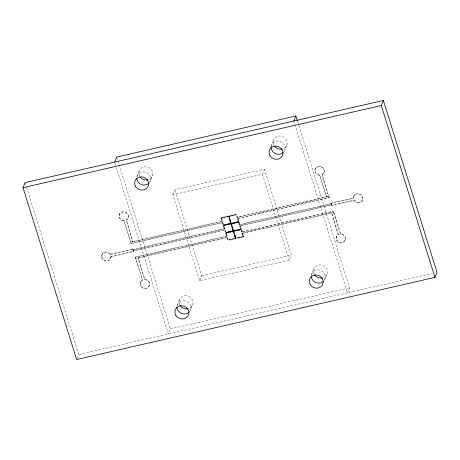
<?xml version="1.0" encoding="UTF-8"?>
<svg xmlns="http://www.w3.org/2000/svg" width="460" height="460" viewBox="0 0 460 460"><rect width="100%" height="100%" fill="white"/><g stroke="black" fill="none" stroke-linecap="round" stroke-linejoin="round"><path stroke-width="0.34" stroke-dasharray="2.3 1.72" d="M101.695 255.38L101.832 255.047M102.126 254.328L102.264 253.989M119.134 215.148L119.272 214.814M119.565 214.095L119.703 213.756M136.792 176.858L139.65 169.93M130.985 243.645L131.123 243.311L222.933 222.261L222.795 222.594L130.985 243.645L123.959 220.489A4.726 4.364 22.4 0 1 119.381 214.446A4.726 4.364 22.4 0 1 126.718 212.767A4.726 4.364 22.4 0 1 126.276 219.955L132.848 241.931L126.276 219.955M110.222 254.535L110.36 254.202L132.917 249.067L133.59 251.217L133.452 251.551L110.917 256.76A4.726 4.364 22.4 0 1 104.771 260.745A4.726 4.364 22.4 0 1 102.574 253.707A4.726 4.364 22.4 0 1 110.222 254.535L132.779 249.406L132.917 249.067M110.917 256.76L111.055 256.421L133.59 251.217M110.36 258.951L110.498 258.618M110.791 257.899L110.929 257.56M127.799 218.718L127.937 218.385M128.231 217.666L128.369 217.333M77.153 358.265L78.712 354.487L26.358 186.731M149.402 183.16L152.645 175.289M135.274 257.404L135.412 257.065L227.228 236.014L227.09 236.354L135.274 257.404L142.364 280.243A4.726 4.364 22.4 0 0 141.916 287.437A4.726 4.364 22.4 0 0 149.253 285.752A4.726 4.364 22.4 0 0 144.681 279.714L138.029 257.755L144.82 279.375A4.726 4.364 22.4 0 1 149.391 285.418A4.726 4.364 22.4 0 1 142.054 287.097A4.726 4.364 22.4 0 1 142.502 279.91L135.412 257.065M172.845 194.781L174.921 189.744L264.494 169.211L291.306 255.139L289.231 260.176L199.663 280.715L172.845 194.781L262.418 174.248L264.494 169.211M140.265 282.871L140.403 282.532M140.702 281.819L140.84 281.48M142.364 280.243L142.502 279.91M144.681 279.714L144.82 279.375M148.931 286.442L149.069 286.103M149.368 285.39L149.506 285.05M177.019 305.756L179.877 298.827M116.725 157.05L170.361 328.911L168.285 333.948L116.357 167.566M221.668 218.989L220.852 218.529L220.99 218.189L221.806 218.649L221.231 219.73L222.042 220.19L221.605 220.932L222.421 221.392L222.559 221.059L221.743 220.599L222.18 219.851L221.369 219.397L221.806 218.649M222.105 218.241L222.243 217.902L221.433 217.448L221.294 217.781L222.105 218.241L222.686 217.16L223.502 217.614L223.359 217.954L222.548 217.494M221.231 219.73L221.369 219.397M221.605 220.932L221.743 220.599M222.042 220.19L222.18 219.851M223.802 217.206L223.939 216.873L224.756 217.327L224.618 217.666L223.802 217.206L223.359 217.954M223.169 223.796L222.352 223.341L222.496 223.002L223.307 223.462L222.732 224.543L224.359 225.457L224.94 224.376L225.751 224.836L225.613 225.17L224.802 224.716L224.94 224.376M225.871 217.379L226.009 217.039L225.193 216.585L225.055 216.919L225.871 217.379L226.446 216.298L227.263 216.752L227.125 217.091L226.308 216.631L226.446 216.298M222.732 224.543L223.307 223.462M199.663 280.715L201.739 275.678L174.921 189.744M223.175 225.963L223.313 225.624L224.123 226.084L223.986 226.418L223.175 225.963L223.75 224.882L224.566 225.337L224.428 225.676L223.612 225.216L223.75 224.882M227.562 216.344L227.7 216.01L229.333 216.924L229.195 217.258L227.562 216.344L227.125 217.091M224.365 227.619L223.548 227.165L223.686 226.826L224.503 227.286L223.922 228.367L224.739 228.827L224.877 228.488L224.06 228.033L224.503 227.286M224.359 225.457L224.497 225.124L222.87 224.21M225.682 225.388L225.82 225.049L225.003 224.595L224.865 224.928L225.682 225.388L226.257 224.308L227.073 224.762L226.935 225.101L226.119 224.641M223.922 228.367L224.06 228.033M229.448 217.304L228.631 216.844L228.769 216.511L229.586 216.965L229.005 218.046L229.822 218.506L229.379 219.253L229.96 218.172L229.143 217.712L229.586 216.965M229.885 216.556L230.023 216.223L229.206 215.763L229.068 216.102L229.885 216.556L230.46 215.475L231.276 215.935L231.138 216.269L230.322 215.815M189.623 312.064L192.872 304.186M226.866 224.882L227.004 224.549L226.193 224.089L226.055 224.428L226.866 224.882L227.447 223.802L228.258 224.261L228.12 224.595L227.309 224.141M228.752 218.005L228.89 217.672L229.707 218.126L229.569 218.465L228.752 218.005L229.333 216.924M229.005 218.046L229.143 217.712M230.333 219.374L230.195 219.708L229.126 219.207L229.27 218.874L230.08 219.334L229.505 220.415L230.569 220.915L230.713 220.576L229.896 220.121L229.758 220.455L230.333 219.374L229.523 218.914M224.675 230.776L224.814 230.437L225.63 230.897L225.492 231.23L224.675 230.776L225.25 229.689L133.44 250.746L133.302 251.079L225.112 230.029L225.25 229.689M227.372 224.353L227.51 224.02L228.327 224.474L228.189 224.814L227.372 224.353L226.935 225.101M229.822 218.506L229.96 218.172M229.505 220.415L230.08 219.334M231.575 215.527L231.719 215.188L232.53 215.648L232.392 215.981L231.575 215.527L231.138 216.269M225.049 231.978L225.187 231.639L226.82 232.559L226.682 232.892L225.049 231.978L225.63 230.897M228.562 223.853L228.7 223.514L229.517 223.974L229.379 224.308L228.562 223.853L228.12 224.595M229.442 224.526L229.58 224.187L228.769 223.732L228.626 224.066L229.442 224.526L230.023 223.445L231.65 224.359L231.075 225.44L231.886 225.894L232.024 225.561L231.213 225.101L231.65 224.359M230.713 220.576L230.132 221.657L230.27 221.323L231.087 221.777L230.949 222.117L229.879 221.617L230.454 220.535L229.643 220.075M230.454 220.535L229.879 221.617M233.645 215.694L233.783 215.361L232.973 214.9L232.835 215.24L233.645 215.694L234.226 214.613L235.037 215.073L234.899 215.406L234.088 214.952L234.226 214.613M225.521 233.49L225.659 233.151L226.475 233.611L226.337 233.944L225.521 233.49L226.101 232.409L226.912 232.863L226.774 233.203L225.963 232.743L226.101 232.409M230.632 224.02L230.77 223.686L229.954 223.226L229.816 223.566L230.632 224.02L231.207 222.939L230.391 222.485L230.253 222.818L231.069 223.278L231.207 222.939M230.023 223.445L229.885 223.778L231.512 224.693M230.696 222.071L230.834 221.737L230.017 221.277M232.714 222.697L232.576 223.031L233.392 223.491L233.53 223.152L232.714 222.697L232.139 223.778L230.506 222.858L231.087 221.777M226.711 235.146L225.9 234.692L226.038 234.353L226.849 234.813L226.274 235.894L227.09 236.354M227.119 232.145L227.257 231.811L228.074 232.271L227.936 232.605L227.119 232.145L226.682 232.892M228.028 232.915L228.166 232.576L227.355 232.122L227.217 232.455L228.028 232.915L228.608 231.834L229.425 232.288L229.287 232.628L228.47 232.168M230.949 224.279L231.087 223.945L231.903 224.399L231.765 224.739L230.949 224.279L231.529 223.198L232.34 223.658L232.202 223.991L231.391 223.531L231.529 223.198M226.274 235.894L226.849 234.813M235.342 214.665L235.48 214.325L237.107 215.24L236.969 215.579L235.342 214.665L234.899 215.406M229.189 232.317L229.327 231.984L228.511 231.524L228.373 231.857L229.189 232.317L229.764 231.236L230.581 231.696L230.443 232.03L229.626 231.57L229.764 231.236M231.075 225.44L231.213 225.101M232.139 225.94L231.328 225.48L231.466 225.147L232.277 225.601L231.702 226.682L232.518 227.142L232.076 227.89L232.892 228.344L233.03 228.011L231.961 227.51L231.823 227.844L232.639 228.304L232.196 229.045L233.013 229.505L232.576 230.253L233.387 230.707L233.525 230.374L232.714 229.914L233.151 229.172L233.013 229.505M232.139 223.778L232.277 223.439L230.644 222.525M233.456 223.704L233.599 223.37L232.783 222.91L232.645 223.244L233.456 223.704L234.036 222.623L234.853 223.083L234.715 223.416L233.898 222.956M231.823 227.844L232.403 226.763L232.265 227.102L231.449 226.642L231.587 226.308L232.656 226.809L232.518 227.142M231.702 226.682L232.277 225.601M227.021 238.303L227.159 237.964L227.976 238.424L227.838 238.757L227.021 238.303L227.602 237.222L135.792 258.273L135.654 258.606L227.464 237.555L227.602 237.222M229.724 231.88L229.862 231.547L230.678 232.001L230.54 232.34L229.724 231.88L229.287 232.628M234.646 223.203L234.784 222.864L233.967 222.41L233.829 222.743L234.646 223.203L235.221 222.123L236.037 222.577L235.899 222.916L235.083 222.456M236.532 216.321L236.67 215.987L237.481 216.447L237.343 216.781L236.532 216.321L237.107 215.24M232.076 227.89L232.656 226.809M227.401 239.505L227.539 239.165L229.166 240.085L229.028 240.419L227.401 239.505L227.976 238.424M230.88 231.282L231.018 230.949L231.834 231.409L231.696 231.742L230.88 231.282L230.443 232.03M231.794 232.053L231.932 231.713L231.115 231.259L230.977 231.593L231.794 232.053L232.369 230.972L234.002 231.886L233.421 232.967L234.238 233.421L234.376 233.088L233.559 232.628L234.002 231.886M329.096 197.679L322.006 174.834A4.726 4.364 22.4 0 0 322.454 167.647A4.726 4.364 22.4 0 0 315.117 169.332A4.726 4.364 22.4 0 0 319.688 175.369L326.479 196.989L319.827 175.03A4.726 4.364 22.4 0 1 315.255 168.992A4.726 4.364 22.4 0 1 322.592 167.314A4.726 4.364 22.4 0 1 322.144 174.501L328.716 196.477L236.906 217.528L237.044 217.189L328.854 196.138L329.233 197.34L329.096 197.679L237.279 218.73L237.417 218.391L329.233 197.34M232.196 229.045L232.777 227.964L232.639 228.304M232.34 228.712L233.404 229.212L233.266 229.546L232.449 229.091L232.593 228.752M235.152 222.669L235.29 222.335L236.106 222.795L235.968 223.129L235.152 222.669L234.715 223.416M232.133 230.995L232.271 230.661L233.088 231.121L232.95 231.455L232.133 230.995L231.696 231.742M232.576 230.253L232.714 229.914M232.369 230.972L232.231 231.305L233.858 232.219M232.829 230.293L232.967 229.96L234.594 230.874L234.456 231.207L232.829 230.293L233.404 229.212M236.336 222.168L236.474 221.835L237.291 222.289L237.153 222.628L236.336 222.168L235.899 222.916M237.222 222.841L237.36 222.508L236.543 222.048L236.405 222.381L237.222 222.841L237.797 221.76L239.43 222.674L238.849 223.755L239.666 224.215L239.804 223.876L238.987 223.422L239.43 222.674M229.465 239.671L229.609 239.338L230.42 239.798L230.282 240.131L229.465 239.671L229.028 240.419M237.797 219.598L238.608 220.052L238.47 220.392L237.659 219.932L238.234 218.851L237.417 218.391M237.659 219.932L238.234 218.851M233.41 231.374L234.22 231.834L234.082 232.168L233.272 231.713L233.847 230.632L234.663 231.087L234.525 231.426L233.709 230.966L233.847 230.632M238.406 222.341L238.544 222.002L237.734 221.547L237.59 221.881L238.406 222.341L238.987 221.26L238.171 220.8L238.033 221.133L238.849 221.593L238.987 221.26M237.797 221.76L237.659 222.094L239.292 223.014M231.535 239.844L231.673 239.51L230.862 239.05L230.724 239.384L231.535 239.844L232.116 238.763L232.927 239.223L232.789 239.556L231.978 239.096L232.116 238.763M233.421 232.967L233.559 232.628M233.645 232.915L233.783 232.582L234.6 233.036L234.462 233.375L233.645 232.915L234.22 231.834M234.899 230.466L235.037 230.126L235.848 230.586L235.71 230.92L234.899 230.466L234.456 231.207M235.779 231.138L235.917 230.799L235.1 230.345L234.962 230.678L235.779 231.138L236.354 230.058L237.17 230.512L237.032 230.851L236.216 230.391L236.354 230.058M233.795 234.169L233.933 233.835L234.749 234.289L234.611 234.629L233.795 234.169L234.376 233.088M234.836 234.577L234.019 234.117L234.157 233.783L234.974 234.238L234.399 235.319L235.209 235.779L234.772 236.526L235.589 236.98L235.727 236.647L234.91 236.187L235.347 235.445L234.537 234.985L234.974 234.238M236.963 230.632L237.101 230.299L236.29 229.839L236.152 230.178L236.963 230.632L237.544 229.552L238.355 230.011L238.217 230.345L237.406 229.891L237.544 229.552M238.849 223.755L238.987 223.422M234.985 235.83L234.174 235.37L234.312 235.037L235.123 235.497L234.548 236.578L235.365 237.032L234.922 237.78L235.738 238.234L235.876 237.9L235.06 237.44L235.503 236.699L234.686 236.239L235.123 235.497M270.894 146.677L274.01 139.121M234.399 235.319L234.537 234.985M233.231 238.809L233.369 238.475L234.186 238.935L234.042 239.269L233.231 238.809L232.789 239.556M239.223 224.957L239.361 224.624L331.177 203.573L331.039 203.906L239.223 224.957L239.804 223.876M234.548 236.578L234.686 236.239M234.772 236.526L234.91 236.187M235.209 235.779L235.347 235.445M237.469 230.103L237.607 229.77L238.424 230.224L238.286 230.564L237.469 230.103L237.032 230.851M234.485 238.521L234.623 238.188L235.439 238.648L235.302 238.981L234.485 238.521L234.042 239.269M239.602 226.165L239.74 225.825L331.551 204.775L331.413 205.114L239.602 226.165L240.413 226.619L239.976 227.367L240.793 227.821L240.35 228.568L241.166 229.028L241.304 228.689L240.488 228.235L240.931 227.487L240.114 227.027L240.551 226.285L239.74 225.825M234.922 237.78L235.06 237.44M235.365 237.032L235.503 236.699M235.146 237.728L235.284 237.389L236.917 238.309L236.779 238.642L235.146 237.728L235.727 236.647M238.659 229.603L238.797 229.264L239.614 229.724L239.476 230.058L238.659 229.603L238.217 230.345M238.723 229.816L238.867 229.482L239.677 229.937L239.539 230.276L238.723 229.816L238.286 230.564M239.976 227.367L240.114 227.027M240.413 226.619L240.551 226.285M239.913 229.316L240.051 228.976L240.867 229.436L240.73 229.77L239.913 229.316L239.476 230.058M240.35 228.568L240.488 228.235M241.609 230.443L241.747 230.109L240.12 229.195L239.982 229.528L241.609 230.443L241.172 231.19L241.983 231.644L241.546 232.392L333.356 211.341L333.494 211.008L241.684 232.058L241.546 232.392M240.793 227.821L240.931 227.487M237.216 237.895L237.354 237.561L238.171 238.021L238.033 238.355L237.216 237.895L236.779 238.642M238.47 237.607L238.608 237.274L239.424 237.734L239.286 238.067L238.47 237.607L238.033 238.355M241.172 231.19L241.747 230.109M241.983 231.644L242.121 231.311L241.31 230.851M240.54 237.78L240.678 237.446L239.861 236.986L239.723 237.32L240.54 237.78L241.115 236.699L241.931 237.159L241.793 237.492L240.977 237.032L241.115 236.699M242.058 233.26L242.874 233.72L242.736 234.054L241.92 233.594L242.058 233.26L333.868 212.209L340.659 233.829A4.726 4.364 22.4 0 1 345.236 239.867A4.726 4.364 22.4 0 1 337.899 241.552A4.726 4.364 22.4 0 1 338.341 234.358L331.631 212.721L338.203 234.698A4.726 4.364 22.4 0 0 337.761 241.885A4.726 4.364 22.4 0 0 345.098 240.206A4.726 4.364 22.4 0 0 340.521 234.163L333.356 211.341M243.11 235.255L242.293 234.801L242.437 234.462L243.248 234.922L242.673 236.003L243.484 236.457L243.047 237.205L242.23 236.745L242.368 236.411L243.185 236.871L243.047 237.205M242.673 236.003L243.248 234.922M243.484 236.457L243.622 236.124L242.811 235.664M284.148 151.409L287.005 144.48M315.002 169.694L315.14 169.355M315.439 168.642L315.577 168.302M319.688 175.369L319.827 175.03M322.006 174.834L322.144 174.501M323.667 173.265L323.805 172.931M324.104 172.212L324.242 171.873M330.889 203.435L331.027 203.101L353.562 197.892A4.726 4.364 22.4 0 1 359.703 193.901A4.726 4.364 22.4 0 1 361.905 200.945A4.726 4.364 22.4 0 1 354.257 200.117L331.7 205.246L331.562 205.585L354.119 200.451A4.726 4.364 22.4 0 0 361.761 201.279A4.726 4.364 22.4 0 0 359.565 194.241A4.726 4.364 22.4 0 0 353.424 198.231L330.889 203.435L331.562 205.585M311.121 275.58L314.232 268.019M336.11 237.32L336.248 236.986M336.542 236.267L336.68 235.934M353.55 197.087L353.688 196.754M353.981 196.035L354.119 195.701M338.203 234.698L338.341 234.358M353.424 198.231L353.562 197.892M354.119 200.451L354.257 200.117M340.521 234.163L340.659 233.829M324.375 280.307L327.233 273.378M344.77 240.89L344.914 240.557M345.207 239.838L345.345 239.505M362.21 200.658L362.348 200.324M362.647 199.605L362.785 199.272M298.862 125.563L349.502 287.839L347.426 292.876L294.009 121.699M220.852 218.529L221.433 217.448M222.243 217.902L222.686 217.16M223.502 217.614L223.939 216.873M224.618 217.666L225.193 216.585M222.352 223.341L222.933 222.261M227.263 216.752L227.7 216.01M228.631 216.844L229.206 215.763M223.548 227.165L224.123 226.084M224.428 225.676L225.003 224.595M230.023 216.223L230.46 215.475M225.613 225.17L226.193 224.089M229.126 219.207L229.707 218.126M225.82 225.049L226.257 224.308M231.276 215.935L231.719 215.188M227.004 224.549L227.447 223.802M227.073 224.762L227.51 224.02M232.392 215.981L232.973 214.9M228.258 224.261L228.7 223.514M228.189 224.814L228.769 223.732M229.379 224.308L229.954 223.226M230.253 222.818L230.834 221.737M235.037 215.073L235.48 214.325M230.506 222.858L230.949 222.117M226.82 232.559L227.257 231.811M225.9 234.692L226.475 233.611M226.774 233.203L227.355 232.122M231.328 225.48L231.903 224.399M232.202 223.991L232.783 222.91M227.936 232.605L228.511 231.524M231.449 226.642L232.024 225.561M233.392 223.491L233.967 222.41M236.906 217.528L237.481 216.447M228.166 232.576L228.608 231.834M233.599 223.37L234.036 222.623M234.784 222.864L235.221 222.123M229.425 232.288L229.862 231.547M234.853 223.083L235.29 222.335M230.581 231.696L231.018 230.949M236.037 222.577L236.474 221.835M230.54 232.34L231.115 231.259M232.449 229.091L233.03 228.011M235.968 223.129L236.543 222.048M231.834 231.409L232.271 230.661M237.153 222.628L237.734 221.547M238.033 221.133L238.608 220.052M232.95 231.455L233.525 230.374M233.272 231.713L233.709 230.966M229.166 240.085L229.609 239.338M234.594 230.874L235.037 230.126M234.525 231.426L235.1 230.345M230.282 240.131L230.862 239.05M235.71 230.92L236.29 229.839M234.019 234.117L234.6 233.036M234.174 235.37L234.749 234.289M237.17 230.512L237.607 229.77M232.927 239.223L233.369 238.475M238.355 230.011L238.797 229.264M238.424 230.224L238.867 229.482M234.186 238.935L234.623 238.188M239.614 229.724L240.051 228.976M239.539 230.276L240.12 229.195M235.302 238.981L235.876 237.9M240.73 229.77L241.304 228.689M236.917 238.309L237.354 237.561M238.171 238.021L238.608 237.274M241.684 232.058L242.121 231.311M239.286 238.067L239.861 236.986M242.293 234.801L242.874 233.72M241.931 237.159L242.368 236.411M241.793 237.492L242.23 236.745M243.185 236.871L243.622 236.124M222.559 221.059L130.743 242.109L130.605 242.443L222.421 221.392M224.877 228.488L133.066 249.538L132.928 249.878L224.739 228.827M241.92 233.594L333.73 212.543L333.494 211.008M201.739 275.678L291.306 255.139M170.361 328.911L349.502 287.839M78.712 354.487L432.101 273.464M237.279 218.73L238.096 219.19M226.412 235.56L227.228 236.014M123.959 220.489L131.123 243.311M331.027 203.101L331.7 205.246M297.58 121.451L298.649 124.873M262.418 174.248L289.231 260.176M115.075 163.455L116.144 166.882M132.779 249.406L133.452 251.551M25.076 182.626L26.145 186.047M111.055 256.421A4.726 4.364 22.4 0 1 104.909 260.412A4.726 4.364 22.4 0 1 102.712 253.374A4.726 4.364 22.4 0 1 110.36 254.202M123.82 220.823A4.726 4.364 22.4 0 1 119.243 214.785A4.726 4.364 22.4 0 1 126.58 213.101A4.726 4.364 22.4 0 1 126.138 220.294M314.14 274.125A7.09 6.543 22.4 0 1 317.44 265.334A7.09 6.543 22.4 0 1 326.847 269.215A7.09 6.543 22.4 0 1 322.995 277.777M273.913 145.228A7.09 6.543 22.4 0 1 277.219 136.436A7.09 6.543 22.4 0 1 286.62 140.311A7.09 6.543 22.4 0 1 282.768 148.879M179.78 304.934A7.09 6.543 22.4 0 1 183.086 296.142A7.09 6.543 22.4 0 1 192.487 300.018A7.09 6.543 22.4 0 1 188.634 308.585M139.558 176.036A7.09 6.543 22.4 0 1 142.859 167.244A7.09 6.543 22.4 0 1 152.26 171.12A7.09 6.543 22.4 0 1 148.407 179.682M311.506 274.637A7.09 6.543 22.4 0 1 320.827 270.474A7.09 6.543 22.4 0 1 324.501 279.996M271.101 146.872A7.09 6.543 22.4 0 1 280.019 141.364A7.09 6.543 22.4 0 1 284.274 151.098M177.146 305.446A7.09 6.543 22.4 0 1 186.467 301.283A7.09 6.543 22.4 0 1 190.147 310.805M136.925 176.548A7.09 6.543 22.4 0 1 146.24 172.385A7.09 6.543 22.4 0 1 149.92 181.901"/><path stroke-width="0.69" d="M23 187.663L25.076 182.626L383.364 100.475L437 272.337L434.924 277.374L76.636 359.524L23 187.663L381.288 105.512L383.364 100.475M114.649 162.087L116.725 157.05L295.872 115.972L297.367 120.767M293.796 121.009L295.872 115.972M381.288 105.512L434.924 277.374M322.42 277.932A7.09 6.543 22.4 0 1 314.439 274.643M282.193 149.034A7.09 6.543 22.4 0 1 274.557 146.24M188.059 308.74A7.09 6.543 22.4 0 1 180.078 305.452M147.833 179.843A7.09 6.543 22.4 0 1 140.196 177.048M323.432 281.336A7.09 6.543 22.4 0 1 315.836 282.578A7.09 6.543 22.4 0 1 311.322 276.345M283.205 152.438A7.09 6.543 22.4 0 1 275.609 153.68A7.09 6.543 22.4 0 1 271.095 147.447M189.071 312.144A7.09 6.543 22.4 0 1 181.476 313.386A7.09 6.543 22.4 0 1 176.962 307.153M148.844 183.247A7.09 6.543 22.4 0 1 141.254 184.489A7.09 6.543 22.4 0 1 136.735 178.256M310.287 284.723A7.09 6.543 22.4 0 0 322.425 285.033A7.09 6.543 22.4 0 0 316.049 274.942A7.09 6.543 22.4 0 0 310.287 284.723M270.06 155.819A7.09 6.543 22.4 0 0 282.198 156.136A7.09 6.543 22.4 0 0 275.822 146.044A7.09 6.543 22.4 0 0 270.06 155.819M175.927 315.525A7.09 6.543 22.4 0 0 188.065 315.842A7.09 6.543 22.4 0 0 181.694 305.745A7.09 6.543 22.4 0 0 175.927 315.525M135.7 186.628A7.09 6.543 22.4 0 0 147.844 186.938A7.09 6.543 22.4 0 0 141.467 176.847A7.09 6.543 22.4 0 0 135.7 186.628"/></g></svg>
